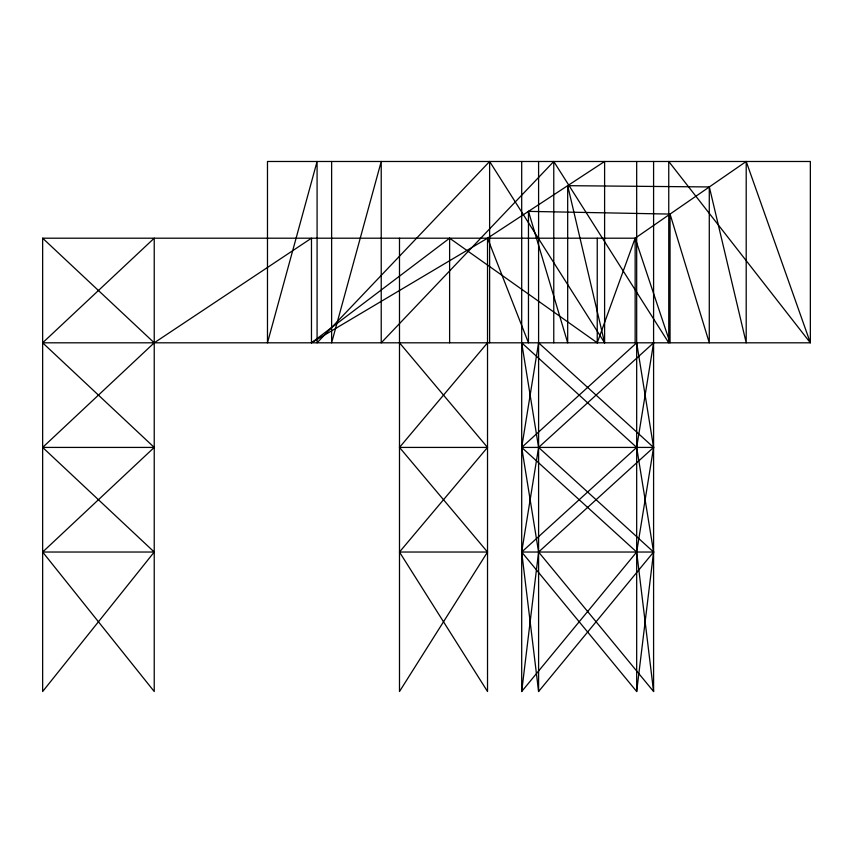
<?xml version="1.0" encoding="UTF-8"?>
<svg xmlns="http://www.w3.org/2000/svg" width="853" height="853" viewBox="0 0 853 853"><rect width="100%" height="100%" fill="white"/><g stroke="black" fill="none" stroke-linecap="round" stroke-linejoin="round"><path stroke-width="1.28" d="M521.695 691.516L538.595 552.03L521.695 447.42L538.595 342.81L653.59 447.42L636.679 552.03L653.59 691.516L538.595 552.03L653.59 447.42L636.679 342.81L521.695 447.42L636.679 552.03L521.695 691.516L521.695 161.484M636.679 691.516L653.59 552.03L636.679 447.42L653.59 342.81L538.595 447.42L521.695 552.03L538.595 691.516L653.59 552.03L538.595 447.42L521.695 342.81L636.679 447.42L521.695 552.03L636.679 691.516L636.679 161.484M331.625 161.484L331.625 342.81L381.227 161.484L381.227 342.81L553.768 161.484L668.752 342.81L668.752 161.484L810.35 342.81L810.35 161.484L267.479 161.484L267.479 342.81L317.081 161.484L317.081 342.81L489.622 161.484L604.606 342.81L604.606 161.484L487.521 238.2L528.465 342.81L528.465 211.373L670.053 214.082L670.053 342.81L635.144 238.2L42.65 238.2L42.65 691.516L154.233 552.03L42.65 447.42L154.233 342.81L311.473 238.2L311.473 342.81L449.616 238.2L597.239 342.81L635.144 238.2L746.204 161.484L810.35 342.81L42.65 342.81L154.233 447.42L42.65 552.03L154.233 691.516L154.233 238.2L42.65 342.81M487.521 342.81L399.492 447.42L487.521 552.03L399.492 691.516L399.492 238.2M311.473 342.81L487.521 238.2L487.521 691.516L399.492 552.03L487.521 447.42L399.492 342.81M42.65 447.42L154.233 447.42M399.492 447.42L487.521 447.42M521.695 447.42L653.59 447.42M42.65 552.03L154.233 552.03M399.492 552.03L487.521 552.03M521.695 552.03L653.59 552.03M528.465 211.373L567.682 342.81L567.682 185.677L709.333 186.946L746.204 342.81L746.204 161.484M42.65 238.2L154.233 342.81M670.053 214.082L709.28 342.81L709.28 186.988M567.682 185.677L604.606 342.81M653.59 161.484L653.59 691.516M635.144 238.2L635.144 342.81M597.239 238.2L597.239 342.81M553.768 161.484L553.768 342.81M538.595 161.484L538.595 691.516M489.622 161.484L489.622 342.81M449.616 238.2L449.616 342.81"/></g></svg>
